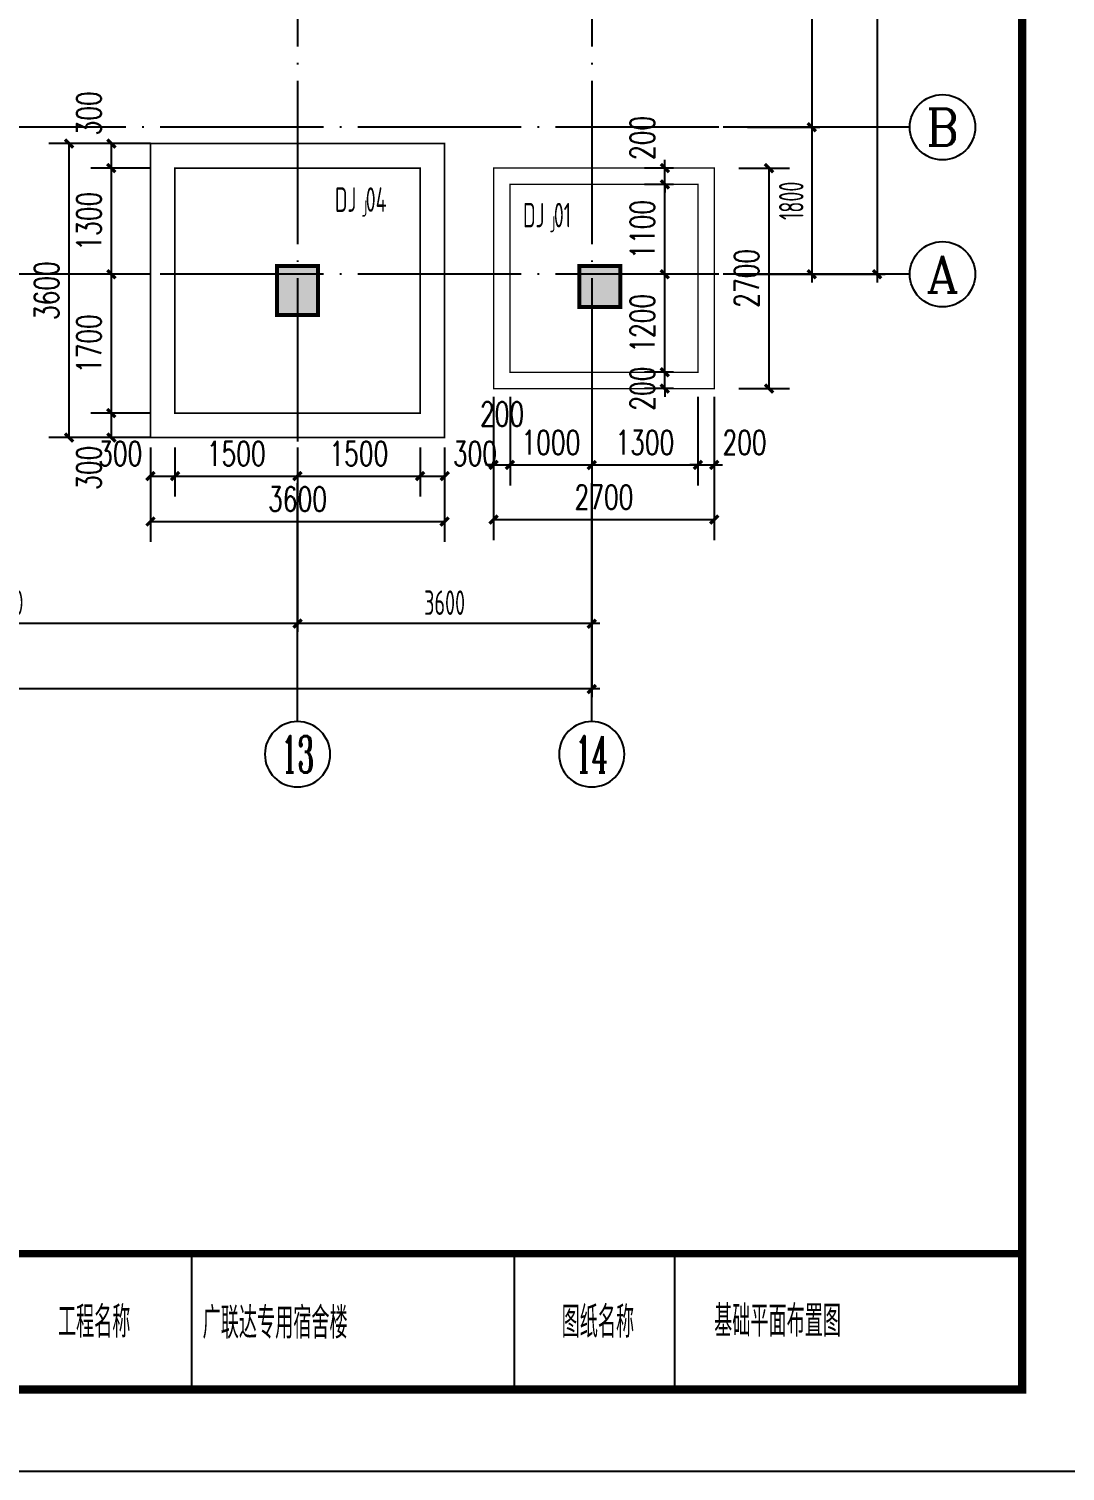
# Model space of a CAD drawing. Extents: x 127019 to 780419, y 327305 to 369305.
# Drawn here: x 232663 to 245344, y 327305 to 344966 of the extents above; entities that cross this region are included whole.
import ezdxf
from ezdxf.enums import TextEntityAlignment as Align

# ---------------------------------------------------------------- set-up
doc = ezdxf.new("R2010")
doc.units = 0
doc.header["$LTSCALE"] = 1000
doc.header["$MEASUREMENT"] = 0
doc.linetypes.add('CONTINOUS', pattern=[0])
doc.linetypes.add('DOTE', pattern=[2.42, 2, -0.2, 0.02, -0.2])
doc.layers.get('0').update_dxf_attribs({"linetype": 'CONTINUOUS'})
doc.layers.get('Defpoints').update_dxf_attribs({"linetype": 'CONTINUOUS'})
for name, color, linetype in [('1503', 7, 'CONTINUOUS'), ('2106', 2, 'CONTINUOUS'), ('AXIS_TEXT', 7, 'CONTINUOUS'), ('COLU', 7, 'CONTINUOUS'), ('COLUMN', 7, 'CONTINUOUS'), ('DIM', 3, 'CONTINUOUS'), ('DOTE', 8, 'DOTE'), ('PUB_DIM', 3, 'CONTINUOUS'), ('PUB_TITLE', 4, 'CONTINUOUS'), ('文字', 7, 'CONTINUOUS'), ('柱涂实', 54, 'CONTINUOUS')]:
    doc.layers.add(name, color=color, linetype=linetype)
doc.styles.add('_TCH_DIM_T3', font='SIMPLEX', dxfattribs={"width": 0.705882, "bigfont": 'GBCBIG'})
doc.styles.add('COMPLEX', font='COMPLEX.shx')
doc.styles.get("Standard").update_dxf_attribs({"font": 'gbxwxt.shx', "bigfont": 'gbhzfs.shx'})
doc.styles.add('TSSD_Dimension', font='gbxwxt.shx', dxfattribs={"width": 0.7, "bigfont": 'gbhzfs.shx'})
doc.styles.add('国标仿宋', font='SIMPLEX.shx', dxfattribs={"width": 0.75, "bigfont": 'gbhzfs.shx'})
doc.dimstyles.new('_TCH_ARCH&&100', dxfattribs={"dimtxt": 297.5, "dimasz": 100, "dimexe": 250, "dimexo": 300, "dimgap": 126.25, "dimtad": 1, "dimdec": 0, "dimzin": 0, "dimdsep": 46, "dimtxsty": '_TCH_DIM_T3', "dimblk": 'ARCHTICK', "dimcen": 0.09, "dimclrt": 7, "dimazin": 2, "dimtfac": 1, "dimtdec": 0, "dimtix": 1, "dimtmove": 2, "dimatfit": 3, "dimfxl": 0, "dimtolj": 1, "dimtzin": 0, "dimarcsym": 0})
doc.dimstyles.new('TSSD_100_100', dxfattribs={"dimtxt": 300, "dimasz": 100, "dimexe": 100, "dimexo": 250, "dimgap": 100, "dimtad": 1, "dimdec": 0, "dimzin": 0, "dimdsep": 46, "dimtxsty": 'TSSD_Dimension', "dimblk": 'ARCHTICK', "dimcen": 0, "dimdle": 100, "dimclrt": 7, "dimadec": 0, "dimazin": 0, "dimtfac": 1, "dimtdec": 0, "dimtix": 1, "dimtmove": 2, "dimatfit": 3, "dimfxl": 0, "dimtolj": 1, "dimtzin": 0, "dimarcsym": 0})

# ---------------------------------------------------------------- blocks, each defined once
blk = doc.blocks.new('_ArchTick')
at = {"color": 0, "linetype": 'ByBlock', "const_width": 0.4}
blk.add_lwpolyline([(-0.5, -0.5), (0.5, 0.5)], dxfattribs=at)
blk = doc.blocks.new('*D85')
at = {"layer": 'Defpoints', "color": 0, "linetype": 'CONTINOUS', "transparency": 16777216}
for p in [(241209, 358761), (241209, 341961), (243043, 341961)]:
    blk.add_point(p, dxfattribs=at)
at = {"layer": 'PUB_DIM', "color": 0, "linetype": 'CONTINOUS', "lineweight": -2, "transparency": 16777216}
for p, q in [((241459, 358761), (243143, 358761)), ((243043, 358861), (243043, 341861)), ((241459, 341961), (243143, 341961))]:
    blk.add_line(p, q, dxfattribs=at)
at = {"layer": 'PUB_DIM', "color": 0, "linetype": 'CONTINOUS', "lineweight": -2, "transparency": 16777216, "xscale": 100, "yscale": 100, "zscale": 100}
for p, rotation in [((243043, 358761), 90), ((243043, 341961), 270)]:
    blk.add_blockref('_ArchTick', p, dxfattribs=dict(at, rotation=rotation))
at = {"layer": 'PUB_DIM', "color": 7, "linetype": 'CONTINOUS', "transparency": 16777216, "insert": (242786, 350361), "char_height": 300, "attachment_point": 5, "rotation": 90, "style": 'TSSD_Dimension'}
blk.add_mtext('\\A1;16800', dxfattribs=at)
blk = doc.blocks.new('*D84')
at = {"layer": 'Defpoints', "color": 0, "transparency": 16777216}
for p in [(241209, 343761), (241209, 341961), (242243, 341961)]:
    blk.add_point(p, dxfattribs=at)
at = {"layer": 'DIM', "color": 0, "lineweight": -2, "transparency": 16777216}
for p, q in [((241459, 343761), (242343, 343761)), ((242243, 343861), (242243, 341861)), ((241459, 341961), (242343, 341961))]:
    blk.add_line(p, q, dxfattribs=at)
at = {"layer": 'DIM', "color": 0, "lineweight": -2, "transparency": 16777216, "xscale": 100, "yscale": 100, "zscale": 100}
for p, rotation in [((242243, 343761), 90), ((242243, 341961), 270)]:
    blk.add_blockref('_ArchTick', p, dxfattribs=dict(at, rotation=rotation))
at = {"layer": 'DIM', "color": 7, "transparency": 16777216, "insert": (241993, 342861), "char_height": 300, "attachment_point": 5, "rotation": 90, "style": 'TSSD_Dimension'}
blk.add_mtext('\\A1;1800', dxfattribs=at)
blk = doc.blocks.new('*D83')
at = {"layer": 'Defpoints', "color": 0, "linetype": 'CONTINOUS', "transparency": 16777216}
for p in [(241209, 349161), (241209, 343761), (242243, 343761)]:
    blk.add_point(p, dxfattribs=at)
at = {"layer": 'PUB_DIM', "color": 0, "linetype": 'CONTINOUS', "lineweight": -2, "transparency": 16777216}
for p, q in [((241459, 349161), (242343, 349161)), ((242243, 349261), (242243, 343661)), ((241459, 343761), (242343, 343761))]:
    blk.add_line(p, q, dxfattribs=at)
at = {"layer": 'PUB_DIM', "color": 0, "linetype": 'CONTINOUS', "lineweight": -2, "transparency": 16777216, "xscale": 100, "yscale": 100, "zscale": 100}
for p, rotation in [((242243, 349161), 90), ((242243, 343761), 270)]:
    blk.add_blockref('_ArchTick', p, dxfattribs=dict(at, rotation=rotation))
at = {"layer": 'PUB_DIM', "color": 7, "linetype": 'CONTINOUS', "transparency": 16777216, "insert": (241993, 346461), "char_height": 300, "attachment_point": 5, "rotation": 90, "style": 'TSSD_Dimension'}
blk.add_mtext('\\A1;5400', dxfattribs=at)
blk = doc.blocks.new('_axiso')
blk.add_circle((0, 0), 0.5)
at = {"layer": 'AXIS_TEXT', "style": 'COMPLEX', "width": 1.041667}
blk.add_attdef('A', text='', height=0.56, dxfattribs=at).set_placement((-0.25, -0.28), (0.25, -0.28), align=Align.FIT)
blk = doc.blocks.new('*D78')
at = {"layer": 'Defpoints', "color": 0, "linetype": 'CONTINOUS', "transparency": 16777216}
for p in [(235951, 339701), (239551, 339701), (235951, 337683)]:
    blk.add_point(p, dxfattribs=at)
at = {"layer": 'PUB_DIM', "color": 0, "linetype": 'CONTINOUS', "lineweight": -2, "transparency": 16777216}
for p, q in [((235951, 339451), (235951, 337583)), ((239551, 339451), (239551, 337583)), ((239651, 337683), (235851, 337683))]:
    blk.add_line(p, q, dxfattribs=at)
at = {"layer": 'PUB_DIM', "color": 0, "linetype": 'CONTINOUS', "lineweight": -2, "transparency": 16777216, "xscale": 100, "yscale": 100, "zscale": 100, "rotation": 180}
blk.add_blockref('_ArchTick', (235951, 337683), dxfattribs=at)
at = {"layer": 'PUB_DIM', "color": 0, "linetype": 'CONTINOUS', "lineweight": -2, "transparency": 16777216, "xscale": 100, "yscale": 100, "zscale": 100}
blk.add_blockref('_ArchTick', (239551, 337683), dxfattribs=at)
at = {"layer": 'PUB_DIM', "color": 7, "linetype": 'CONTINOUS', "transparency": 16777216, "insert": (237751, 337940), "char_height": 300, "attachment_point": 5, "style": 'TSSD_Dimension'}
blk.add_mtext('\\A1;3600', dxfattribs=at)
blk = doc.blocks.new('*D61')
at = {"layer": 'Defpoints', "color": 0, "linetype": 'CONTINOUS', "transparency": 16777216}
for p in [(192751, 339701), (239551, 339701), (192751, 336883)]:
    blk.add_point(p, dxfattribs=at)
at = {"layer": 'PUB_DIM', "color": 0, "linetype": 'CONTINOUS', "lineweight": -2, "transparency": 16777216}
for p, q in [((192751, 339451), (192751, 336783)), ((239551, 339451), (239551, 336783)), ((239651, 336883), (192651, 336883))]:
    blk.add_line(p, q, dxfattribs=at)
at = {"layer": 'PUB_DIM', "color": 0, "linetype": 'CONTINOUS', "lineweight": -2, "transparency": 16777216, "xscale": 100, "yscale": 100, "zscale": 100, "rotation": 180.0000000000003}
blk.add_blockref('_ArchTick', (192751, 336883), dxfattribs=at)
at = {"layer": 'PUB_DIM', "color": 0, "linetype": 'CONTINOUS', "lineweight": -2, "transparency": 16777216, "xscale": 100, "yscale": 100, "zscale": 100}
blk.add_blockref('_ArchTick', (239551, 336883), dxfattribs=at)
at = {"layer": 'PUB_DIM', "color": 7, "linetype": 'CONTINOUS', "transparency": 16777216, "insert": (216151, 337140), "char_height": 300, "attachment_point": 5, "style": 'TSSD_Dimension'}
blk.add_mtext('\\A1;46800', dxfattribs=at)
blk = doc.blocks.new('*D55')
at = {"layer": 'Defpoints', "color": 0, "linetype": 'CONTINOUS', "transparency": 16777216}
for p in [(228751, 339701), (235951, 339701), (228751, 337683)]:
    blk.add_point(p, dxfattribs=at)
at = {"layer": 'PUB_DIM', "color": 0, "linetype": 'CONTINOUS', "lineweight": -2, "transparency": 16777216}
for p, q in [((228751, 339451), (228751, 337583)), ((235951, 339451), (235951, 337583)), ((236051, 337683), (228651, 337683))]:
    blk.add_line(p, q, dxfattribs=at)
at = {"layer": 'PUB_DIM', "color": 0, "linetype": 'CONTINOUS', "lineweight": -2, "transparency": 16777216, "xscale": 100, "yscale": 100, "zscale": 100, "rotation": 180}
blk.add_blockref('_ArchTick', (228751, 337683), dxfattribs=at)
at = {"layer": 'PUB_DIM', "color": 0, "linetype": 'CONTINOUS', "lineweight": -2, "transparency": 16777216, "xscale": 100, "yscale": 100, "zscale": 100}
blk.add_blockref('_ArchTick', (235951, 337683), dxfattribs=at)
at = {"layer": 'PUB_DIM', "color": 7, "linetype": 'CONTINOUS', "transparency": 16777216, "insert": (232351, 337941), "char_height": 300, "attachment_point": 5, "style": 'TSSD_Dimension'}
blk.add_mtext('\\A1;7200', dxfattribs=at)
blk = doc.blocks.new('A$C5E704440')
at = {"layer": '2106', "color": 8}
for points in [[(43450, -16700), (42950, -16700), (43450, -17300), (42950, -17300)], [(47150, -16700), (46650, -16700), (47150, -17200), (46650, -17200)]]:
    blk.add_solid(points, dxfattribs=at)
at = {"layer": 'COLUMN'}
for points in [[(43450, -17300), (42950, -17300), (42950, -16700), (43450, -16700)], [(47150, -17200), (46650, -17200), (46650, -16700), (47150, -16700)]]:
    blk.add_lwpolyline(points, close=True, dxfattribs=at)
blk = doc.blocks.new('*D569')
at = {"layer": 'Defpoints', "color": 0, "linetype": 'CONTINOUS', "transparency": 16777216}
for p in [(238351, 340561), (241051, 340561), (241051, 338957)]:
    blk.add_point(p, dxfattribs=at)
at = {"layer": 'PUB_DIM', "color": 0, "linetype": 'CONTINOUS', "lineweight": -2, "transparency": 16777216}
for p, q in [((238351, 340261), (238351, 338707)), ((241051, 340261), (241051, 338707)), ((238351, 338957), (241051, 338957))]:
    blk.add_line(p, q, dxfattribs=at)
at = {"layer": 'PUB_DIM', "color": 0, "linetype": 'CONTINOUS', "lineweight": -2, "transparency": 16777216, "xscale": 100, "yscale": 100, "zscale": 100, "rotation": 180}
blk.add_blockref('_ArchTick', (238351, 338957), dxfattribs=at)
at = {"layer": 'PUB_DIM', "color": 0, "linetype": 'CONTINOUS', "lineweight": -2, "transparency": 16777216, "xscale": 100, "yscale": 100, "zscale": 100}
blk.add_blockref('_ArchTick', (241051, 338957), dxfattribs=at)
at = {"layer": 'PUB_DIM', "color": 7, "linetype": 'CONTINOUS', "transparency": 16777216, "insert": (239701, 339232), "char_height": 297.5, "attachment_point": 5, "style": '_TCH_DIM_T3'}
blk.add_mtext('\\A1;2700', dxfattribs=at)
blk = doc.blocks.new('*D570')
at = {"layer": 'Defpoints', "color": 0, "linetype": 'CONTINOUS', "transparency": 16777216}
for p in [(240851, 340761), (241051, 340761), (241051, 339626)]:
    blk.add_point(p, dxfattribs=at)
at = {"layer": 'PUB_DIM', "color": 0, "linetype": 'CONTINOUS', "lineweight": -2, "transparency": 16777216}
for p, q in [((240851, 340461), (240851, 339376)), ((241051, 340461), (241051, 339376)), ((240851, 339626), (240751, 339626)), ((240851, 339626), (241051, 339626)), ((241051, 339626), (241151, 339626))]:
    blk.add_line(p, q, dxfattribs=at)
at = {"layer": 'PUB_DIM', "color": 0, "linetype": 'CONTINOUS', "lineweight": -2, "transparency": 16777216, "xscale": 100, "yscale": 100, "zscale": 100}
blk.add_blockref('_ArchTick', (240851, 339626), dxfattribs=at)
at = {"layer": 'PUB_DIM', "color": 0, "linetype": 'CONTINOUS', "lineweight": -2, "transparency": 16777216, "xscale": 100, "yscale": 100, "zscale": 100, "rotation": 180}
blk.add_blockref('_ArchTick', (241051, 339626), dxfattribs=at)
at = {"layer": 'PUB_DIM', "color": 7, "linetype": 'CONTINOUS', "transparency": 16777216, "insert": (241421, 339901), "char_height": 297.5, "attachment_point": 5, "style": '_TCH_DIM_T3'}
blk.add_mtext('\\A1;200', dxfattribs=at)
blk = doc.blocks.new('*D571')
at = {"layer": 'Defpoints', "color": 0, "linetype": 'CONTINOUS', "transparency": 16777216}
for p in [(239551, 340761), (240851, 340761), (240851, 339626)]:
    blk.add_point(p, dxfattribs=at)
at = {"layer": 'PUB_DIM', "color": 0, "linetype": 'CONTINOUS', "lineweight": -2, "transparency": 16777216}
for p, q in [((239551, 340461), (239551, 339376)), ((240851, 340461), (240851, 339376)), ((239551, 339626), (240851, 339626))]:
    blk.add_line(p, q, dxfattribs=at)
at = {"layer": 'PUB_DIM', "color": 0, "linetype": 'CONTINOUS', "lineweight": -2, "transparency": 16777216, "xscale": 100, "yscale": 100, "zscale": 100, "rotation": 180}
blk.add_blockref('_ArchTick', (239551, 339626), dxfattribs=at)
at = {"layer": 'PUB_DIM', "color": 0, "linetype": 'CONTINOUS', "lineweight": -2, "transparency": 16777216, "xscale": 100, "yscale": 100, "zscale": 100}
blk.add_blockref('_ArchTick', (240851, 339626), dxfattribs=at)
at = {"layer": 'PUB_DIM', "color": 7, "linetype": 'CONTINOUS', "transparency": 16777216, "insert": (240201, 339901), "char_height": 297.5, "attachment_point": 5, "style": '_TCH_DIM_T3'}
blk.add_mtext('\\A1;1300', dxfattribs=at)
blk = doc.blocks.new('*D572')
at = {"layer": 'Defpoints', "color": 0, "linetype": 'CONTINOUS', "transparency": 16777216}
for p in [(238551, 340761), (239551, 340761), (239551, 339626)]:
    blk.add_point(p, dxfattribs=at)
at = {"layer": 'PUB_DIM', "color": 0, "linetype": 'CONTINOUS', "lineweight": -2, "transparency": 16777216}
for p, q in [((238551, 340461), (238551, 339376)), ((239551, 340461), (239551, 339376)), ((238551, 339626), (239551, 339626))]:
    blk.add_line(p, q, dxfattribs=at)
at = {"layer": 'PUB_DIM', "color": 0, "linetype": 'CONTINOUS', "lineweight": -2, "transparency": 16777216, "xscale": 100, "yscale": 100, "zscale": 100, "rotation": 180}
blk.add_blockref('_ArchTick', (238551, 339626), dxfattribs=at)
at = {"layer": 'PUB_DIM', "color": 0, "linetype": 'CONTINOUS', "lineweight": -2, "transparency": 16777216, "xscale": 100, "yscale": 100, "zscale": 100}
blk.add_blockref('_ArchTick', (239551, 339626), dxfattribs=at)
at = {"layer": 'PUB_DIM', "color": 7, "linetype": 'CONTINOUS', "transparency": 16777216, "insert": (239051, 339901), "char_height": 297.5, "attachment_point": 5, "style": '_TCH_DIM_T3'}
blk.add_mtext('\\A1;1000', dxfattribs=at)
blk = doc.blocks.new('*D573')
at = {"layer": 'Defpoints', "color": 0, "linetype": 'CONTINOUS', "transparency": 16777216}
for p in [(238351, 340761), (238551, 340761), (238551, 339626)]:
    blk.add_point(p, dxfattribs=at)
at = {"layer": 'PUB_DIM', "color": 0, "linetype": 'CONTINOUS', "lineweight": -2, "transparency": 16777216}
for p, q in [((238351, 340461), (238351, 339376)), ((238551, 340461), (238551, 339376)), ((238351, 339626), (238251, 339626)), ((238351, 339626), (238551, 339626)), ((238551, 339626), (238651, 339626))]:
    blk.add_line(p, q, dxfattribs=at)
at = {"layer": 'PUB_DIM', "color": 0, "linetype": 'CONTINOUS', "lineweight": -2, "transparency": 16777216, "xscale": 100, "yscale": 100, "zscale": 100}
blk.add_blockref('_ArchTick', (238351, 339626), dxfattribs=at)
at = {"layer": 'PUB_DIM', "color": 0, "linetype": 'CONTINOUS', "lineweight": -2, "transparency": 16777216, "xscale": 100, "yscale": 100, "zscale": 100, "rotation": 180}
blk.add_blockref('_ArchTick', (238551, 339626), dxfattribs=at)
at = {"layer": 'PUB_DIM', "color": 7, "linetype": 'CONTINOUS', "transparency": 16777216, "insert": (238454, 340250), "char_height": 297.5, "attachment_point": 5, "style": '_TCH_DIM_T3'}
blk.add_mtext('\\A1;200', dxfattribs=at)
blk = doc.blocks.new('*D574')
at = {"layer": 'Defpoints', "color": 0, "linetype": 'CONTINOUS', "transparency": 16777216}
for p in [(241051, 343261), (241721, 343261), (241051, 340561)]:
    blk.add_point(p, dxfattribs=at)
at = {"layer": 'PUB_DIM', "color": 0, "linetype": 'CONTINOUS', "lineweight": -2, "transparency": 16777216}
for p, q in [((241351, 343261), (241971, 343261)), ((241721, 340561), (241721, 343261)), ((241351, 340561), (241971, 340561))]:
    blk.add_line(p, q, dxfattribs=at)
at = {"layer": 'PUB_DIM', "color": 0, "linetype": 'CONTINOUS', "lineweight": -2, "transparency": 16777216, "xscale": 100, "yscale": 100, "zscale": 100}
for p, rotation in [((241721, 343261), 90), ((241721, 340561), 270)]:
    blk.add_blockref('_ArchTick', p, dxfattribs=dict(at, rotation=rotation))
at = {"layer": 'PUB_DIM', "color": 7, "linetype": 'CONTINOUS', "transparency": 16777216, "insert": (241446, 341911), "char_height": 297.5, "attachment_point": 5, "rotation": 90, "style": '_TCH_DIM_T3'}
blk.add_mtext('\\A1;2700', dxfattribs=at)
blk = doc.blocks.new('*D575')
at = {"layer": 'Defpoints', "color": 0, "linetype": 'CONTINOUS', "transparency": 16777216}
for p in [(240446, 340761), (240851, 340761), (240851, 340561)]:
    blk.add_point(p, dxfattribs=at)
at = {"layer": 'PUB_DIM', "color": 0, "linetype": 'CONTINOUS', "lineweight": -2, "transparency": 16777216}
for p, q in [((240446, 340761), (240446, 340861)), ((240551, 340761), (240196, 340761)), ((240446, 340561), (240446, 340761)), ((240551, 340561), (240196, 340561)), ((240446, 340561), (240446, 340461))]:
    blk.add_line(p, q, dxfattribs=at)
at = {"layer": 'PUB_DIM', "color": 0, "linetype": 'CONTINOUS', "lineweight": -2, "transparency": 16777216, "xscale": 100, "yscale": 100, "zscale": 100}
for p, rotation in [((240446, 340761), 270), ((240446, 340561), 90)]:
    blk.add_blockref('_ArchTick', p, dxfattribs=dict(at, rotation=rotation))
at = {"layer": 'PUB_DIM', "color": 7, "linetype": 'CONTINOUS', "transparency": 16777216, "insert": (240171, 340561), "char_height": 297.5, "attachment_point": 5, "rotation": 90, "style": '_TCH_DIM_T3'}
blk.add_mtext('\\A1;200', dxfattribs=at)
blk = doc.blocks.new('*D576')
at = {"layer": 'Defpoints', "color": 0, "linetype": 'CONTINOUS', "transparency": 16777216}
for p in [(240446, 341961), (240851, 341961), (240851, 340761)]:
    blk.add_point(p, dxfattribs=at)
at = {"layer": 'PUB_DIM', "color": 0, "linetype": 'CONTINOUS', "lineweight": -2, "transparency": 16777216}
for p, q in [((240551, 341961), (240196, 341961)), ((240446, 340761), (240446, 341961)), ((240551, 340761), (240196, 340761))]:
    blk.add_line(p, q, dxfattribs=at)
at = {"layer": 'PUB_DIM', "color": 0, "linetype": 'CONTINOUS', "lineweight": -2, "transparency": 16777216, "xscale": 100, "yscale": 100, "zscale": 100}
for p, rotation in [((240446, 341961), 90), ((240446, 340761), 270)]:
    blk.add_blockref('_ArchTick', p, dxfattribs=dict(at, rotation=rotation))
at = {"layer": 'PUB_DIM', "color": 7, "linetype": 'CONTINOUS', "transparency": 16777216, "insert": (240171, 341361), "char_height": 297.5, "attachment_point": 5, "rotation": 90, "style": '_TCH_DIM_T3'}
blk.add_mtext('\\A1;1200', dxfattribs=at)
blk = doc.blocks.new('*D577')
at = {"layer": 'Defpoints', "color": 0, "linetype": 'CONTINOUS', "transparency": 16777216}
for p in [(240446, 343061), (240851, 343061), (240851, 341961)]:
    blk.add_point(p, dxfattribs=at)
at = {"layer": 'PUB_DIM', "color": 0, "linetype": 'CONTINOUS', "lineweight": -2, "transparency": 16777216}
for p, q in [((240551, 343061), (240196, 343061)), ((240446, 341961), (240446, 343061)), ((240551, 341961), (240196, 341961))]:
    blk.add_line(p, q, dxfattribs=at)
at = {"layer": 'PUB_DIM', "color": 0, "linetype": 'CONTINOUS', "lineweight": -2, "transparency": 16777216, "xscale": 100, "yscale": 100, "zscale": 100}
for p, rotation in [((240446, 343061), 90), ((240446, 341961), 270)]:
    blk.add_blockref('_ArchTick', p, dxfattribs=dict(at, rotation=rotation))
at = {"layer": 'PUB_DIM', "color": 7, "linetype": 'CONTINOUS', "transparency": 16777216, "insert": (240171, 342511), "char_height": 297.5, "attachment_point": 5, "rotation": 90, "style": '_TCH_DIM_T3'}
blk.add_mtext('\\A1;1100', dxfattribs=at)
blk = doc.blocks.new('*D578')
at = {"layer": 'Defpoints', "color": 0, "linetype": 'CONTINOUS', "transparency": 16777216}
for p in [(240446, 343261), (240851, 343261), (240851, 343061)]:
    blk.add_point(p, dxfattribs=at)
at = {"layer": 'PUB_DIM', "color": 0, "linetype": 'CONTINOUS', "lineweight": -2, "transparency": 16777216}
for p, q in [((240446, 343261), (240446, 343361)), ((240551, 343261), (240196, 343261)), ((240446, 343061), (240446, 343261)), ((240551, 343061), (240196, 343061)), ((240446, 343061), (240446, 342961))]:
    blk.add_line(p, q, dxfattribs=at)
at = {"layer": 'PUB_DIM', "color": 0, "linetype": 'CONTINOUS', "lineweight": -2, "transparency": 16777216, "xscale": 100, "yscale": 100, "zscale": 100}
for p, rotation in [((240446, 343261), 270), ((240446, 343061), 90)]:
    blk.add_blockref('_ArchTick', p, dxfattribs=dict(at, rotation=rotation))
at = {"layer": 'PUB_DIM', "color": 7, "linetype": 'CONTINOUS', "transparency": 16777216, "insert": (240171, 343631), "char_height": 297.5, "attachment_point": 5, "rotation": 90, "style": '_TCH_DIM_T3'}
blk.add_mtext('\\A1;200', dxfattribs=at)
blk = doc.blocks.new('*D579')
at = {"layer": 'Defpoints', "color": 0, "linetype": 'CONTINOUS', "transparency": 16777216}
for p in [(233156, 343561), (234151, 343561), (234151, 339961)]:
    blk.add_point(p, dxfattribs=at)
at = {"layer": 'PUB_DIM', "color": 0, "linetype": 'CONTINOUS', "lineweight": -2, "transparency": 16777216}
for p, q in [((233851, 343561), (232906, 343561)), ((233156, 339961), (233156, 343561)), ((233851, 339961), (232906, 339961))]:
    blk.add_line(p, q, dxfattribs=at)
at = {"layer": 'PUB_DIM', "color": 0, "linetype": 'CONTINOUS', "lineweight": -2, "transparency": 16777216, "xscale": 100, "yscale": 100, "zscale": 100}
for p, rotation in [((233156, 343561), 90), ((233156, 339961), 270)]:
    blk.add_blockref('_ArchTick', p, dxfattribs=dict(at, rotation=rotation))
at = {"layer": 'PUB_DIM', "color": 7, "linetype": 'CONTINOUS', "transparency": 16777216, "insert": (232881, 341761), "char_height": 297.5, "attachment_point": 5, "rotation": 90, "style": '_TCH_DIM_T3'}
blk.add_mtext('\\A1;3600', dxfattribs=at)
blk = doc.blocks.new('*D580')
at = {"layer": 'Defpoints', "color": 0, "linetype": 'CONTINOUS', "transparency": 16777216}
for p in [(233673, 340261), (234451, 340261), (234451, 339961)]:
    blk.add_point(p, dxfattribs=at)
at = {"layer": 'PUB_DIM', "color": 0, "linetype": 'CONTINOUS', "lineweight": -2, "transparency": 16777216}
for p, q in [((234151, 340261), (233423, 340261)), ((233673, 339961), (233673, 340261)), ((234151, 339961), (233423, 339961))]:
    blk.add_line(p, q, dxfattribs=at)
at = {"layer": 'PUB_DIM', "color": 0, "linetype": 'CONTINOUS', "lineweight": -2, "transparency": 16777216, "xscale": 100, "yscale": 100, "zscale": 100}
for p, rotation in [((233673, 340261), 90), ((233673, 339961), 270)]:
    blk.add_blockref('_ArchTick', p, dxfattribs=dict(at, rotation=rotation))
at = {"layer": 'PUB_DIM', "color": 7, "linetype": 'CONTINOUS', "transparency": 16777216, "insert": (233398, 339591), "char_height": 297.5, "attachment_point": 5, "rotation": 90, "style": '_TCH_DIM_T3'}
blk.add_mtext('\\A1;300', dxfattribs=at)
blk = doc.blocks.new('*D581')
at = {"layer": 'Defpoints', "color": 0, "linetype": 'CONTINOUS', "transparency": 16777216}
for p in [(233673, 341961), (234451, 341961), (234451, 340261)]:
    blk.add_point(p, dxfattribs=at)
at = {"layer": 'PUB_DIM', "color": 0, "linetype": 'CONTINOUS', "lineweight": -2, "transparency": 16777216}
for p, q in [((234151, 341961), (233423, 341961)), ((233673, 340261), (233673, 341961)), ((234151, 340261), (233423, 340261))]:
    blk.add_line(p, q, dxfattribs=at)
at = {"layer": 'PUB_DIM', "color": 0, "linetype": 'CONTINOUS', "lineweight": -2, "transparency": 16777216, "xscale": 100, "yscale": 100, "zscale": 100}
for p, rotation in [((233673, 341961), 90), ((233673, 340261), 270)]:
    blk.add_blockref('_ArchTick', p, dxfattribs=dict(at, rotation=rotation))
at = {"layer": 'PUB_DIM', "color": 7, "linetype": 'CONTINOUS', "transparency": 16777216, "insert": (233398, 341111), "char_height": 297.5, "attachment_point": 5, "rotation": 90, "style": '_TCH_DIM_T3'}
blk.add_mtext('\\A1;1700', dxfattribs=at)
blk = doc.blocks.new('*D582')
at = {"layer": 'Defpoints', "color": 0, "linetype": 'CONTINOUS', "transparency": 16777216}
for p in [(233673, 343261), (234451, 343261), (234451, 341961)]:
    blk.add_point(p, dxfattribs=at)
at = {"layer": 'PUB_DIM', "color": 0, "linetype": 'CONTINOUS', "lineweight": -2, "transparency": 16777216}
for p, q in [((234151, 343261), (233423, 343261)), ((233673, 341961), (233673, 343261)), ((234151, 341961), (233423, 341961))]:
    blk.add_line(p, q, dxfattribs=at)
at = {"layer": 'PUB_DIM', "color": 0, "linetype": 'CONTINOUS', "lineweight": -2, "transparency": 16777216, "xscale": 100, "yscale": 100, "zscale": 100}
for p, rotation in [((233673, 343261), 90), ((233673, 341961), 270)]:
    blk.add_blockref('_ArchTick', p, dxfattribs=dict(at, rotation=rotation))
at = {"layer": 'PUB_DIM', "color": 7, "linetype": 'CONTINOUS', "transparency": 16777216, "insert": (233398, 342611), "char_height": 297.5, "attachment_point": 5, "rotation": 90, "style": '_TCH_DIM_T3'}
blk.add_mtext('\\A1;1300', dxfattribs=at)
blk = doc.blocks.new('*D583')
at = {"layer": 'Defpoints', "color": 0, "linetype": 'CONTINOUS', "transparency": 16777216}
for p in [(233673, 343561), (234451, 343561), (234451, 343261)]:
    blk.add_point(p, dxfattribs=at)
at = {"layer": 'PUB_DIM', "color": 0, "linetype": 'CONTINOUS', "lineweight": -2, "transparency": 16777216}
for p, q in [((234151, 343561), (233423, 343561)), ((233673, 343261), (233673, 343561)), ((234151, 343261), (233423, 343261))]:
    blk.add_line(p, q, dxfattribs=at)
at = {"layer": 'PUB_DIM', "color": 0, "linetype": 'CONTINOUS', "lineweight": -2, "transparency": 16777216, "xscale": 100, "yscale": 100, "zscale": 100}
for p, rotation in [((233673, 343561), 90), ((233673, 343261), 270)]:
    blk.add_blockref('_ArchTick', p, dxfattribs=dict(at, rotation=rotation))
at = {"layer": 'PUB_DIM', "color": 7, "linetype": 'CONTINOUS', "transparency": 16777216, "insert": (233398, 343931), "char_height": 297.5, "attachment_point": 5, "rotation": 90, "style": '_TCH_DIM_T3'}
blk.add_mtext('\\A1;300', dxfattribs=at)
blk = doc.blocks.new('*D584')
at = {"layer": 'Defpoints', "color": 0, "linetype": 'CONTINOUS', "transparency": 16777216}
for p in [(234151, 339961), (237751, 339961), (237751, 338933)]:
    blk.add_point(p, dxfattribs=at)
at = {"layer": 'PUB_DIM', "color": 0, "linetype": 'CONTINOUS', "lineweight": -2, "transparency": 16777216}
for p, q in [((234151, 339661), (234151, 338683)), ((237751, 339661), (237751, 338683)), ((234151, 338933), (237751, 338933))]:
    blk.add_line(p, q, dxfattribs=at)
at = {"layer": 'PUB_DIM', "color": 0, "linetype": 'CONTINOUS', "lineweight": -2, "transparency": 16777216, "xscale": 100, "yscale": 100, "zscale": 100, "rotation": 180}
blk.add_blockref('_ArchTick', (234151, 338933), dxfattribs=at)
at = {"layer": 'PUB_DIM', "color": 0, "linetype": 'CONTINOUS', "lineweight": -2, "transparency": 16777216, "xscale": 100, "yscale": 100, "zscale": 100}
blk.add_blockref('_ArchTick', (237751, 338933), dxfattribs=at)
at = {"layer": 'PUB_DIM', "color": 7, "linetype": 'CONTINOUS', "transparency": 16777216, "insert": (235951, 339208), "char_height": 297.5, "attachment_point": 5, "style": '_TCH_DIM_T3'}
blk.add_mtext('\\A1;3600', dxfattribs=at)
blk = doc.blocks.new('*D585')
at = {"layer": 'Defpoints', "color": 0, "linetype": 'CONTINOUS', "transparency": 16777216}
for p in [(234151, 340139), (234451, 340139), (234451, 339490)]:
    blk.add_point(p, dxfattribs=at)
at = {"layer": 'PUB_DIM', "color": 0, "linetype": 'CONTINOUS', "lineweight": -2, "transparency": 16777216}
for p, q in [((234151, 339839), (234151, 339240)), ((234451, 339839), (234451, 339240)), ((234151, 339490), (234451, 339490))]:
    blk.add_line(p, q, dxfattribs=at)
at = {"layer": 'PUB_DIM', "color": 0, "linetype": 'CONTINOUS', "lineweight": -2, "transparency": 16777216, "xscale": 100, "yscale": 100, "zscale": 100, "rotation": 180}
blk.add_blockref('_ArchTick', (234151, 339490), dxfattribs=at)
at = {"layer": 'PUB_DIM', "color": 0, "linetype": 'CONTINOUS', "lineweight": -2, "transparency": 16777216, "xscale": 100, "yscale": 100, "zscale": 100}
blk.add_blockref('_ArchTick', (234451, 339490), dxfattribs=at)
at = {"layer": 'PUB_DIM', "color": 7, "linetype": 'CONTINOUS', "transparency": 16777216, "insert": (233781, 339765), "char_height": 297.5, "attachment_point": 5, "style": '_TCH_DIM_T3'}
blk.add_mtext('\\A1;300', dxfattribs=at)
blk = doc.blocks.new('*D586')
at = {"layer": 'Defpoints', "color": 0, "linetype": 'CONTINOUS', "transparency": 16777216}
for p in [(234451, 340139), (235951, 340139), (235951, 339490)]:
    blk.add_point(p, dxfattribs=at)
at = {"layer": 'PUB_DIM', "color": 0, "linetype": 'CONTINOUS', "lineweight": -2, "transparency": 16777216}
for p, q in [((234451, 339839), (234451, 339240)), ((235951, 339839), (235951, 339240)), ((234451, 339490), (235951, 339490))]:
    blk.add_line(p, q, dxfattribs=at)
at = {"layer": 'PUB_DIM', "color": 0, "linetype": 'CONTINOUS', "lineweight": -2, "transparency": 16777216, "xscale": 100, "yscale": 100, "zscale": 100, "rotation": 180}
blk.add_blockref('_ArchTick', (234451, 339490), dxfattribs=at)
at = {"layer": 'PUB_DIM', "color": 0, "linetype": 'CONTINOUS', "lineweight": -2, "transparency": 16777216, "xscale": 100, "yscale": 100, "zscale": 100}
blk.add_blockref('_ArchTick', (235951, 339490), dxfattribs=at)
at = {"layer": 'PUB_DIM', "color": 7, "linetype": 'CONTINOUS', "transparency": 16777216, "insert": (235201, 339765), "char_height": 297.5, "attachment_point": 5, "style": '_TCH_DIM_T3'}
blk.add_mtext('\\A1;1500', dxfattribs=at)
blk = doc.blocks.new('*D587')
at = {"layer": 'Defpoints', "color": 0, "linetype": 'CONTINOUS', "transparency": 16777216}
for p in [(235951, 340139), (237451, 340139), (237451, 339490)]:
    blk.add_point(p, dxfattribs=at)
at = {"layer": 'PUB_DIM', "color": 0, "linetype": 'CONTINOUS', "lineweight": -2, "transparency": 16777216}
for p, q in [((235951, 339839), (235951, 339240)), ((237451, 339839), (237451, 339240)), ((235951, 339490), (237451, 339490))]:
    blk.add_line(p, q, dxfattribs=at)
at = {"layer": 'PUB_DIM', "color": 0, "linetype": 'CONTINOUS', "lineweight": -2, "transparency": 16777216, "xscale": 100, "yscale": 100, "zscale": 100, "rotation": 180}
blk.add_blockref('_ArchTick', (235951, 339490), dxfattribs=at)
at = {"layer": 'PUB_DIM', "color": 0, "linetype": 'CONTINOUS', "lineweight": -2, "transparency": 16777216, "xscale": 100, "yscale": 100, "zscale": 100}
blk.add_blockref('_ArchTick', (237451, 339490), dxfattribs=at)
at = {"layer": 'PUB_DIM', "color": 7, "linetype": 'CONTINOUS', "transparency": 16777216, "insert": (236701, 339765), "char_height": 297.5, "attachment_point": 5, "style": '_TCH_DIM_T3'}
blk.add_mtext('\\A1;1500', dxfattribs=at)
blk = doc.blocks.new('*D588')
at = {"layer": 'Defpoints', "color": 0, "linetype": 'CONTINOUS', "transparency": 16777216}
for p in [(237451, 340139), (237751, 340139), (237751, 339490)]:
    blk.add_point(p, dxfattribs=at)
at = {"layer": 'PUB_DIM', "color": 0, "linetype": 'CONTINOUS', "lineweight": -2, "transparency": 16777216}
for p, q in [((237451, 339839), (237451, 339240)), ((237751, 339839), (237751, 339240)), ((237451, 339490), (237751, 339490))]:
    blk.add_line(p, q, dxfattribs=at)
at = {"layer": 'PUB_DIM', "color": 0, "linetype": 'CONTINOUS', "lineweight": -2, "transparency": 16777216, "xscale": 100, "yscale": 100, "zscale": 100, "rotation": 180}
blk.add_blockref('_ArchTick', (237451, 339490), dxfattribs=at)
at = {"layer": 'PUB_DIM', "color": 0, "linetype": 'CONTINOUS', "lineweight": -2, "transparency": 16777216, "xscale": 100, "yscale": 100, "zscale": 100}
blk.add_blockref('_ArchTick', (237751, 339490), dxfattribs=at)
at = {"layer": 'PUB_DIM', "color": 7, "linetype": 'CONTINOUS', "transparency": 16777216, "insert": (238121, 339765), "char_height": 297.5, "attachment_point": 5, "style": '_TCH_DIM_T3'}
blk.add_mtext('\\A1;300', dxfattribs=at)

msp = doc.modelspace()

# ---------------------------------------------------------------- linework, layer by layer
at = {"layer": 'COLU'}
for points, const_width in [([(237750.9, 339961.5), (237750.9, 343561.5), (234150.9, 343561.5), (234150.9, 339961.5)], 20), ([(237450.9, 340261.5), (237450.9, 343261.5), (234450.9, 343261.5), (234450.9, 340261.5)], 20), ([(241051.2, 340561.5), (241051.2, 343261.5), (238351.2, 343261.5), (238351.2, 340561.5)], 14.7), ([(240851.2, 340761.5), (240851.2, 343061.5), (238551.2, 343061.5), (238551.2, 340761.5)], 14.7), ([(235700.9, 342061.5), (236200.9, 342061.5), (236200.9, 341461.5), (235700.9, 341461.5)], 50), ([(239400.9, 342061.5), (239900.9, 342061.5), (239900.9, 341561.5), (239400.9, 341561.5)], 50)]:
    msp.add_lwpolyline(points, close=True, dxfattribs=dict(at, const_width=const_width))
at = {"layer": 'DIM'}
for p, q in [((243443.4, 343761.5), (241158.5, 343761.5)), ((243443.4, 341961.5), (241158.5, 341961.5)), ((235951.2, 336482.9), (235951.2, 339401.3)), ((239551.2, 336482.9), (239551.2, 339401.3))]:
    msp.add_line(p, q, dxfattribs=at)
at = {"layer": 'DOTE'}
for p, q in [((235951.2, 361271.7), (235951.2, 339451.3)), ((239551.2, 361271.7), (239551.2, 339451.3)), ((241108.5, 343761.5), (191504.9, 343761.5)), ((241108.5, 341961.5), (191504.9, 341961.5))]:
    msp.add_line(p, q, dxfattribs=at)
at = {"layer": 'PUB_TITLE'}
msp.add_lwpolyline([(186419.2, 327305.3), (245819.2, 327305.3), (245819.2, 369305.3), (186419.2, 369305.3)], close=True, dxfattribs=at)
at = {"layer": 'PUB_TITLE', "const_width": 100}
msp.add_lwpolyline([(187419.2, 328305.3), (244819.2, 328305.3), (244819.2, 368305.3), (187419.2, 368305.3)], close=True, dxfattribs=at)
at = {"layer": '文字'}
for p, q in [((234655.4, 329968.5), (234655.4, 328305.3)), ((238601.4, 329968.5), (238601.4, 328305.3)), ((240565.7, 329968.5), (240565.7, 328305.3))]:
    msp.add_line(p, q, dxfattribs=at)
at = {"layer": '文字', "const_width": 92.4}
msp.add_lwpolyline([(228164.7, 329968.5), (228164.7, 328305.3), (244819.2, 328305.3), (244819.2, 329968.5)], close=True, dxfattribs=at)

# ---------------------------------------------------------------- block references
at = {"layer": 'DIM'}
ref = msp.add_blockref('_axiso', (243843.4, 343761.5), dxfattribs=dict(at, xscale=800, yscale=800, zscale=800))
ref.add_attrib('A', 'B', dxfattribs={"layer": 'AXIS_TEXT', "height": 448, "style": 'COMPLEX', "width": 1.102941}).set_placement((243643.4, 343537.5), (244043.4, 343537.5), align=Align.FIT)
at = {"layer": 'DIM', "xscale": 800, "yscale": 800, "zscale": 800}
msp.add_blockref('_axiso', (243843.4, 341961.5), dxfattribs=at).add_auto_attribs({'A': 'A'})
at = {"layer": 'DIM'}
ref = msp.add_blockref('_axiso', (235951.2, 336082.9), dxfattribs=dict(at, xscale=-800, yscale=800, zscale=800, rotation=180))
ref.add_attrib('A', '13', dxfattribs={"layer": 'AXIS_TEXT', "height": 448, "style": 'COMPLEX', "width": 0.646552}).set_placement((235751.2, 335858.9), (236151.2, 335858.9), align=Align.FIT)
ref = msp.add_blockref('_axiso', (239551.2, 336082.9), dxfattribs=dict(at, xscale=-800, yscale=800, zscale=800, rotation=180))
ref.add_attrib('A', '14', dxfattribs={"layer": 'AXIS_TEXT', "height": 448, "style": 'COMPLEX', "width": 0.604839}).set_placement((239351.2, 335858.9), (239751.2, 335858.9), align=Align.FIT)
at = {"layer": '柱涂实', "color": 7, "linetype": 'CONTINOUS'}
msp.add_blockref('A$C5E704440', (192751.2, 358761.5), dxfattribs=at)

# ---------------------------------------------------------------- texts
at = {"layer": '1503', "width": 0.7}
for s, height, p in [('DJ 04', 300, (236408.1, 342725.4)), ('J', 200, (236733.7, 342665.3)), ('DJ 01', 300, (238710.3, 342535.7)), ('J', 200, (239035.9, 342475.5))]:
    msp.add_text(s, height=height, dxfattribs=at).set_placement(p)
at = {"layer": '文字', "style": '国标仿宋', "width": 0.8}
for s, p in [('工程名称', (233462.5, 328940.5)), ('图纸名称', (239626.5, 328939))]:
    msp.add_text(s, height=385, dxfattribs=at).set_placement(p, align=Align.CENTER)
for s, p in [('广联达专用宿舍楼', (234789.7, 328928.3)), ('基础平面布置图', (241049.4, 328951.4))]:
    msp.add_text(s, height=385, dxfattribs=at).set_placement(p)

# ---------------------------------------------------------------- dimensions: what is measured, and where the dimension line sits
at = {"layer": 'DIM'}
dim = msp.add_linear_dim(base=(242243.4, 341961.5), p1=(241209.4, 343761.5), p2=(241209.4, 341961.5), angle=90, dimstyle='TSSD_100_100', dxfattribs=at)
dim.commit()
dim.dimension.update_dxf_attribs({"geometry": '*D84', "text_midpoint": (241993.3, 342861.5)})
at = {"layer": 'PUB_DIM', "linetype": 'CONTINOUS'}
for p1, p2, distance, dimstyle, picture, middle in [((241209.4, 358761.5), (241209.4, 341961.5), 1834, 'TSSD_100_100', '*D85', (242786.3, 350361.5)), ((234150.9, 339961.5), (234150.9, 343561.5), 995, '_TCH_ARCH&&100', '*D579', (232880.9, 341761.5)), ((234450.9, 341961.5), (234450.9, 343261.5), 778.3, '_TCH_ARCH&&100', '*D582', (233397.6, 342611.5)), ((241051.2, 340561.5), (241051.2, 343261.5), -669.9, '_TCH_ARCH&&100', '*D574', (241446.1, 341911.5)), ((240851.2, 341961.5), (240851.2, 343061.5), 405.6, '_TCH_ARCH&&100', '*D577', (240170.6, 342511.5)), ((234450.9, 340261.5), (234450.9, 341961.5), 778.3, '_TCH_ARCH&&100', '*D581', (233397.6, 341111.5)), ((240851.2, 340761.5), (240851.2, 341961.5), 405.6, '_TCH_ARCH&&100', '*D576', (240170.6, 341361.5)), ((238551.2, 340761.5), (239551.2, 340761.5), -1135.5, '_TCH_ARCH&&100', '*D572', (239051.2, 339900.9)), ((239551.2, 340761.5), (240851.2, 340761.5), -1135.5, '_TCH_ARCH&&100', '*D571', (240201.2, 339900.9)), ((238351.2, 340561.5), (241051.2, 340561.5), -1604.1, '_TCH_ARCH&&100', '*D569', (239701.2, 339232.3)), ((234450.9, 340139.2), (235951.2, 340139.2), -649.3, '_TCH_ARCH&&100', '*D586', (235201.1, 339764.8)), ((235951.2, 340139.2), (237450.9, 340139.2), -649.3, '_TCH_ARCH&&100', '*D587', (236701.1, 339764.8)), ((234150.9, 339961.5), (237750.9, 339961.5), -1028.2, '_TCH_ARCH&&100', '*D584', (235950.9, 339208.3)), ((239551.2, 339701.3), (192751.2, 339701.3), 2818.4, 'TSSD_100_100', '*D61', (216151.2, 337140)), ((239551.2, 339701.3), (235951.2, 339701.3), 2018.4, 'TSSD_100_100', '*D78', (237751.2, 337940))]:
    dim = msp.add_aligned_dim(p1=p1, p2=p2, distance=distance, dimstyle=dimstyle, dxfattribs=at)
    dim.commit()
    dim.dimension.update_dxf_attribs({"geometry": picture, "text_midpoint": middle})
dim = msp.add_linear_dim(base=(242243.4, 343761.5), p1=(241209.4, 349161.5), p2=(241209.4, 343761.5), angle=90, dimstyle='TSSD_100_100', dxfattribs=at)
dim.commit()
dim.dimension.update_dxf_attribs({"geometry": '*D83', "text_midpoint": (241993.3, 346461.5)})
for base, p1, p2, angle, picture, middle in [((233672.6, 343561.5), (234450.9, 343261.5), (234450.9, 343561.5), 90, '*D583', (233397.6, 343931.5)), ((240445.6, 343261.5), (240851.2, 343061.5), (240851.2, 343261.5), 90, '*D578', (240170.6, 343631.5)), ((240445.6, 340761.5), (240851.2, 340561.5), (240851.2, 340761.5), 90, '*D575', (240170.6, 340561.5)), ((238551.2, 339625.9), (238351.2, 340761.5), (238551.2, 340761.5), 0, '*D573', (238453.6, 340250)), ((241051.2, 339625.9), (240851.2, 340761.5), (241051.2, 340761.5), 0, '*D570', (241421.2, 339900.9)), ((233672.6, 340261.5), (234450.9, 339961.5), (234450.9, 340261.5), 90, '*D580', (233397.6, 339591.5)), ((234450.9, 339489.8), (234150.9, 340139.2), (234450.9, 340139.2), 0, '*D585', (233780.9, 339764.8)), ((237750.9, 339489.8), (237450.9, 340139.2), (237750.9, 340139.2), 0, '*D588', (238120.9, 339764.8))]:
    dim = msp.add_linear_dim(base=base, p1=p1, p2=p2, angle=angle, dimstyle='_TCH_ARCH&&100', dxfattribs=at)
    dim.commit()
    dim.dimension.update_dxf_attribs({"geometry": picture, "text_midpoint": middle, "dimtype": 129})
dim = msp.add_linear_dim(base=(228751.2, 337682.9), p1=(235951.2, 339701.3), p2=(228751.2, 339701.3), dimstyle='TSSD_100_100', dxfattribs=at)
dim.commit()
dim.dimension.update_dxf_attribs({"geometry": '*D55', "text_midpoint": (232351.2, 337940.8)})

doc.saveas('drawing.dxf')
